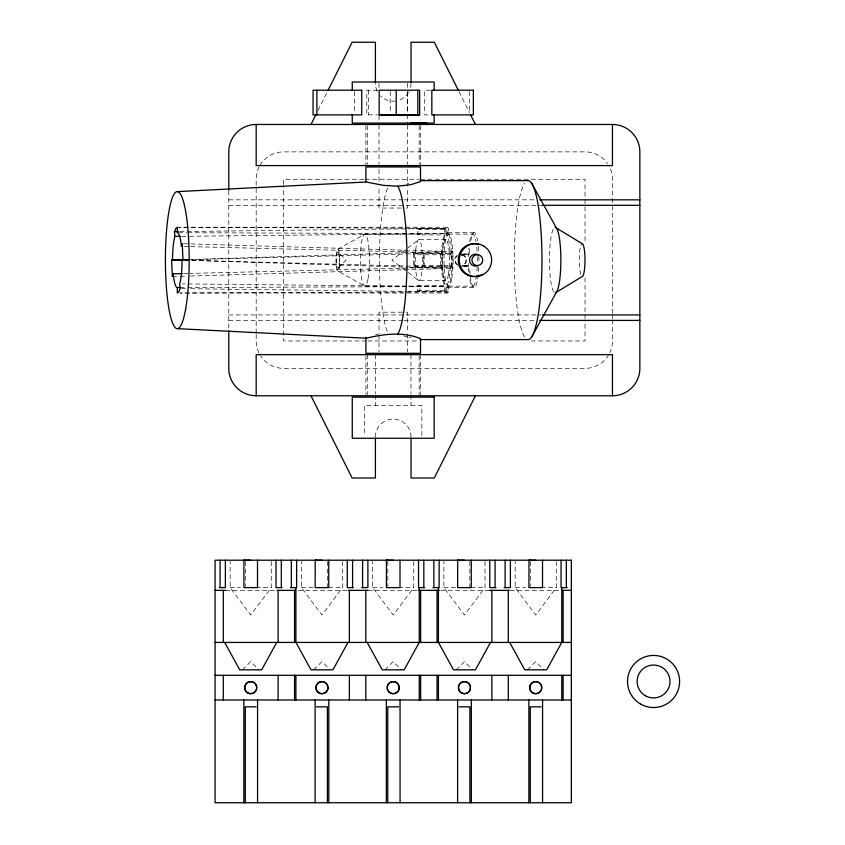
<?xml version="1.0" encoding="UTF-8"?>
<svg xmlns="http://www.w3.org/2000/svg" width="845" height="845" viewBox="0 0 845 845"><rect width="100%" height="100%" fill="white"/><g stroke="black" fill="none" stroke-linecap="round" stroke-linejoin="round"><path stroke-width="0.63" stroke-dasharray="4.22 3.17" d="M413.532 253.32L413.532 266.925L451.156 266.925L451.314 260.123L451.156 253.32L413.532 253.32L414.451 254.746L414.451 265.499L413.532 266.925M188.72 259.584L441.671 251.609L441.671 268.636L188.118 276.104M414.451 265.499L450.237 265.499L450.205 266.862A26.037 4.521 -90 0 1 447.016 285.272L417.916 285.452L417.673 290.743L418.856 291.641L445.843 291.641L447.016 290.743L446.773 285.452M409.286 267.263L452.709 268.636L452.899 260.123L452.709 251.609L409.17 250.331M446.773 234.794L447.016 229.502L445.843 228.604L418.856 228.604L417.673 229.502L417.916 234.794L447.016 234.973A26.037 4.521 90 0 1 450.205 253.384L450.237 254.746L414.451 254.746M445.716 291.884L445.959 286.592A27.41 4.764 -90 0 1 442.59 267.221L442.59 253.025A27.41 4.764 -90 0 1 445.959 233.653L445.716 228.361L447.185 227.242L448.663 228.361L448.42 233.653A27.41 4.764 -90 0 1 451.79 253.025L451.79 267.221A27.41 4.764 -90 0 1 448.42 286.592L448.663 291.884L447.185 293.014L179.932 293.014L445.716 291.884L447.185 293.014M387.591 188.234L386.313 191.297A79.472 13.805 90 0 0 386.313 328.948L388.024 333.036M318.047 110.368L327.438 91.577M450.237 254.746L451.156 253.32M441.671 268.636L442.59 267.221L190.262 273.41M452.709 251.609L451.79 253.025L190.653 246.645M271.256 561.513L271.256 587.613L250.701 615.023L230.146 587.613L230.146 561.513M342.51 561.513L342.51 587.613L321.956 615.023L301.401 587.613L301.401 561.513M413.765 561.513L413.765 587.613L393.21 615.023L372.656 587.613L372.656 561.513M485.019 561.513L485.019 587.613L464.465 615.023L443.91 587.613L443.91 561.513M556.274 561.513L556.274 587.613L535.719 615.023L515.165 587.613L515.165 561.513M338.253 268.066L345.985 260.123L338.253 252.18A8.218 1.426 -90 0 0 336.5 262.246A8.218 1.426 -90 0 0 338.898 265.932A8.218 1.426 -90 0 0 338.253 252.18M242.483 669.831L250.701 661.614L258.929 669.831M313.738 669.831L321.956 661.614L330.184 669.831M384.993 669.831L393.21 661.614L401.438 669.831M456.247 669.831L464.465 661.614L472.682 669.831M527.502 669.831L535.719 661.614L543.937 669.831M417.916 234.794L418.856 234.086L419.785 234.794L420.028 229.502L418.856 228.604M445.843 228.604L444.66 229.502L444.671 234.973A26.037 4.521 -90 0 0 441.47 253.384L441.439 254.746L440.52 253.32L440.372 260.123L440.414 266.925L441.333 265.499L441.47 266.862A26.037 4.521 90 0 0 444.671 285.272L444.66 290.743L445.843 291.641M474.182 232.713L447.185 232.713L445.959 233.653L188.076 236.251M408.315 286.159L418.856 286.159L419.785 285.452L420.028 290.743L418.856 291.641M187.833 287.49L445.959 286.592L447.185 287.532L448.42 286.592L182.309 283.888M337.884 249.159L364.871 234.086L407.005 234.086M375.592 334.842L378.011 334.536M407.195 183.354L408.927 183.196M184.759 259.711L187.4 259.626M172.348 276.568L178.918 276.368M180.238 276.336L186.808 276.135M184.4 259.816L442.59 253.025L441.671 251.609M183.692 273.569L188.953 273.442M179.71 231.583L445.716 228.361M181.495 236.325L186.766 236.273M179.932 287.522L186.513 287.501M377.514 90.214L366.783 90.214L366.783 114.878L377.514 114.878M430.464 90.214L424.697 90.214L424.697 114.878L430.464 114.878M363.889 179.277L283.593 179.277L283.593 184.537M365.209 179.277L419.183 179.277M420.493 179.277L585.046 179.277L585.046 242.378M228.784 199.832L402.695 199.832M404.016 199.832L535.772 199.832M228.784 205.314L542.363 205.314M401.386 208.05L379.014 208.05L379.014 186.217M406.128 208.05L407.406 208.05L407.406 187.495M447.185 227.242L178.612 227.242L448.663 228.361M417.673 229.502L447.016 229.502M408.315 234.086L418.856 234.086M448.537 234.086L472.83 234.086M445.843 239.568L418.856 239.568L391.858 260.123L418.856 280.677L445.843 280.677M460.588 254.091L465.067 254.091M465.31 254.091L470.369 254.091M461.264 254.694L469.081 254.694M462.542 265.562L469.081 265.562M460.588 266.154L465.067 266.154M465.31 266.154L469.102 266.154M407.005 286.159L364.871 286.159L337.884 271.087M448.537 286.159L472.83 286.159M447.185 287.532L474.182 287.532M417.673 290.743L447.016 290.743M402.368 312.196L379.014 312.196L379.014 334.029M406.128 312.196L407.406 312.196L407.406 332.75M228.784 314.932L541.043 314.932M228.784 320.413L402.695 320.413M404.016 320.413L535.772 320.413M366.529 340.968L283.593 340.968L283.593 185.847M367.839 340.968L417.863 340.968M531.072 340.968L585.046 340.968L585.046 319.938M230.146 587.613L240.424 587.613M256.024 587.613L271.256 587.613M301.401 587.613L314.16 587.613M328.515 587.613L342.51 587.613M372.656 587.613L382.933 587.613M398.534 587.613L413.765 587.613M443.91 587.613L456.67 587.613M471.024 587.613L485.019 587.613M515.165 587.613L525.442 587.613M541.043 587.613L556.274 587.613M225.636 590.359L275.776 590.359M298.211 590.359L347.517 590.359M368.145 590.359L416.965 590.359M440.71 590.359L489.54 590.359M510.158 590.359L559.474 590.359M178.612 232.724L186.513 232.745M187.833 232.755L448.42 233.653L447.185 232.713M181.474 288.62L185.425 288.673M190.685 288.736L406.551 291.377M407.86 291.388L448.663 291.884M184.062 246.487L189.333 246.613M184.685 260.197L451.79 267.221L452.709 268.636M183.566 243.719L407.85 250.3M184.326 260.165L408.04 267.231M408.927 337.049L411.04 337.345M403.741 335.909L407.195 336.891M462.627 254.514L463.556 254.905A6.031 5.936 -90 0 1 462.13 265.943M417.916 285.452L418.856 286.159M450.237 265.499L451.156 266.925M458.983 91.577L469.556 112.723M612.456 313.368L612.456 179.277A27.41 27.41 0 0 0 608.78 165.578M612.456 314.678L612.456 318.618M612.456 319.938L612.456 340.968A27.41 27.41 0 0 1 609.889 352.555M585.046 277.868L585.046 313.368M585.046 314.678L585.046 318.618M530.343 561.513L530.343 586.314M469.841 561.513L469.841 587.613M469.545 91.503L469.545 113.579M421.877 435.629L421.877 405.368L364.544 405.368L364.544 435.629M420.514 125.747L420.514 165.578M420.514 354.668L420.514 394.499M419.152 125.662L419.152 164.205M419.152 355.956L419.152 394.573M410.955 354.668L410.955 393.675M410.955 394.974L410.955 405.368M407.406 83.296L407.406 91.123M407.406 92.432L407.406 123.75M407.406 125.049L407.406 164.205M407.406 169.518L407.406 186.217M407.406 334.029L407.406 352.016M407.269 91.503L407.269 113.579M390.21 91.503L390.21 113.579M387.834 561.513L387.834 586.314M379.014 83.296L379.014 88.514M379.014 115.923L379.014 123.75M379.014 125.049L379.014 164.205M379.014 169.518L379.014 184.928M379.014 335.317L379.014 352.016M375.465 354.668L375.465 393.675M375.465 394.974L375.465 405.368M368.621 90.214L368.621 114.878M367.279 125.662L367.279 164.205M367.279 354.668L367.279 394.573M365.906 125.747L365.906 165.578M365.906 355.956L365.906 394.499M354.583 91.503L354.583 113.579M327.342 561.513L327.342 587.613M256.183 333.078L256.183 179.277A27.41 27.41 0 0 1 259.288 166.613M256.183 334.398L256.183 340.968A27.41 27.41 0 0 0 259.859 354.668M245.325 561.513L245.325 586.314M228.784 190.759L228.784 330.089M469.63 241.712A26.037 4.521 -90 0 1 476.031 241.712M476.749 247.11A26.037 4.521 -90 0 1 477.129 252.085M477.309 256.722A26.037 4.521 -90 0 1 477.309 263.524M477.193 266.862A26.037 4.521 -90 0 1 476.749 273.136M476.485 275.428A26.037 4.521 -90 0 1 469.63 278.533M468.806 271.953A26.037 4.521 -90 0 1 468.352 263.524M468.352 256.722A26.037 4.521 -90 0 1 468.806 248.293M468.056 265.351A5.999 5.862 -52.8 0 1 462.12 265.351M457.62 265.341A6.031 5.936 -90 0 1 457.62 254.905M460.905 255.855A5.999 5.862 52.8 0 1 468.056 254.894M553.665 291.884A32.892 5.714 -90 0 1 549.482 255.834A32.892 5.714 -90 0 1 555.144 227.242M580.705 274.361A16.446 2.852 -90 0 1 579.3 257.978A16.446 2.852 -90 0 1 581.392 244.237M524.587 336.891A79.472 13.805 90 0 1 514.351 260.123A79.472 13.805 90 0 1 524.587 183.354M470.813 240.74A27.41 4.764 -90 0 1 477.541 240.74M478.302 246.423A27.41 4.764 -90 0 1 478.777 253.025M478.893 256.542A27.41 4.764 -90 0 1 478.925 262.51M478.777 267.221A27.41 4.764 -90 0 1 474.922 287.194A27.41 4.764 -90 0 1 470.19 275.047M470.052 273.822A27.41 4.764 -90 0 1 469.577 267.221M469.577 253.025A27.41 4.764 -90 0 1 469.957 247.458M462.352 254.894A5.999 5.862 52.8 0 1 468.299 254.894M468.299 265.351A5.999 5.862 -52.8 0 1 462.352 265.351M461.391 254.694A5.482 5.397 -90 0 1 462.754 265.182M457.398 264.474A5.482 5.397 -90 0 1 457.398 255.771M375.402 436.886A17.808 17.808 0 0 1 393.21 419.078A17.808 17.808 0 0 1 411.029 436.886M411.029 83.359A17.808 17.808 0 0 1 409.181 91.239M408.642 92.263A17.808 17.808 0 0 1 397.826 100.566M395.534 101.02A17.808 17.808 0 0 1 380.62 95.95M377.24 91.239A17.808 17.808 0 0 1 375.402 83.359M608.78 354.668A27.41 27.41 0 0 1 585.046 368.378L283.593 368.378A27.41 27.41 0 0 1 260.471 355.692M259.859 165.578A27.41 27.41 0 0 1 283.593 151.868L585.046 151.868A27.41 27.41 0 0 1 607.502 163.56M423.377 260.123L423.25 265.499L424.169 266.925L424.169 253.32L423.25 254.746L423.377 260.123M451.737 278.533A26.037 4.521 -90 0 0 449.709 234.973A26.037 4.521 -90 0 0 444.174 266.862A26.037 4.521 -90 0 0 451.737 278.533M368.071 278.533A26.037 4.521 -90 0 0 366.043 234.973A26.037 4.521 -90 0 0 360.509 266.862A26.037 4.521 -90 0 0 368.071 278.533M339.225 267.876A10.964 1.901 -90 0 0 338.38 249.539A10.964 1.901 -90 0 0 336.046 262.964A10.964 1.901 -90 0 0 339.225 267.876M448.368 274.657A20.555 3.57 -90 0 0 446.762 240.265A20.555 3.57 -90 0 0 442.389 265.446A20.555 3.57 -90 0 0 448.368 274.657M415.761 249.845A20.555 3.57 90 0 0 418.856 280.677A20.555 3.57 90 0 0 421.94 249.845A20.555 3.57 90 0 0 415.761 249.845"/><path stroke-width="1.27" d="M379.151 114.878L379.151 90.214L419.638 90.214L419.638 114.857L379.151 114.878L419.638 114.857M396.21 114.814L396.21 90.214M417.8 114.857L417.8 90.214M182.372 273.6L173.183 273.822L172.348 276.568L171.588 260.123L180.809 259.837M177.302 328.642L366.223 338.232C383.841 333.976 403.318 331.515 420.514 338.665L420.197 339.595L528.157 339.595A79.472 13.805 90 0 0 541.962 260.123A79.472 13.805 90 0 0 528.157 180.65L420.197 180.65M171.588 260.123L172.538 260.123A27.41 4.764 90 0 1 174.915 236.389L174.44 231.646L175.823 228.361L177.302 227.242L177.302 232.713A27.41 4.764 90 0 1 181.421 246.423L182.245 243.677L183.006 260.123L182.055 260.123A27.41 4.764 -90 0 1 179.679 283.857L180.154 288.599L178.781 291.884L177.302 293.014L177.302 287.532A27.41 4.764 -90 0 1 173.183 273.822M397.974 334.06L400.107 328.948A79.472 13.805 -90 0 0 400.107 191.297L397.974 186.185L383.841 185.404L366.223 182.013L177.302 191.614M310.992 124.468L315.692 115.068M328.029 90.404L352.101 42.25L375.402 42.25L375.402 82.071M475.429 395.777L434.319 477.995L411.029 477.995L411.029 438.175M276.737 642.432L261.665 669.831L239.737 669.831L224.664 642.432M490.501 642.432L475.429 669.831L453.501 669.831L438.428 642.432L438.428 587.613M561.756 642.432L546.683 669.831L524.756 669.831L509.683 642.432L561.756 642.432L561.756 587.613M531.727 336.891L556.623 291.884A32.892 5.714 -90 0 0 560.858 260.123A32.892 5.714 -90 0 0 556.623 228.361L531.727 183.354M555.144 293.014L582.131 276.568A16.446 2.852 -90 0 0 584.994 260.123A16.446 2.852 -90 0 0 582.131 243.677L555.144 227.242M397.974 186.185L410.828 184.664L420.514 181.58L420.514 166.94L365.906 166.94L365.906 181.675M172.538 260.123L184.4 259.816M250.701 560.214L243.962 560.214M321.956 560.214L315.164 560.319L316.579 560.319L315.217 560.214L315.164 587.613L328.758 587.613L328.758 560.214M393.21 560.214L386.408 560.319L387.834 560.319L386.471 560.214L386.408 587.613L400.012 587.613L400.012 560.214M464.465 560.214L457.726 560.214M535.719 560.214L528.917 560.319L530.343 560.319L528.981 560.214L528.917 587.613L542.522 587.613L542.522 560.214M174.44 231.646L178.39 231.593M174.915 236.389L180.186 236.336M177.302 287.532L179.932 287.522M410.585 123.095L426.883 123.095M228.784 190.157L228.784 151.868A27.41 27.41 0 0 1 256.183 124.468L612.456 124.468A27.41 27.41 0 0 1 639.855 151.868L639.855 368.378A27.41 27.41 0 0 1 612.456 395.777L256.183 395.777A27.41 27.41 0 0 1 228.784 368.378L228.784 330.786M539.723 199.832L639.855 199.832M542.363 205.314L639.855 205.314M542.363 314.932L639.855 314.932M539.723 320.413L639.855 320.413M219.182 587.613L225.372 587.613L225.372 560.214M282.219 587.613L276.03 587.613L276.03 560.214M290.437 587.613L296.627 587.613L296.627 560.214M353.474 587.613L347.284 587.613L347.284 560.214M361.692 587.613L367.881 587.613L367.881 560.214M424.729 587.613L418.539 587.613L418.539 560.214M432.946 587.613L439.136 587.613L439.136 560.214M495.983 587.613L489.794 587.613L489.794 560.214M504.201 587.613L510.391 587.613L510.391 560.214M567.238 587.613L561.048 587.613L561.048 560.214M215.074 590.359L225.636 590.359M277.097 590.359L295.57 590.359M348.351 590.359L368.145 590.359M418.286 590.359L439.4 590.359M489.54 590.359L509.334 590.359M562.115 590.359L571.347 590.359M215.074 642.432L295.57 642.432M295.919 642.432L347.992 642.432L332.919 669.831L310.992 669.831L295.919 642.432L295.919 587.613M348.351 642.432L509.334 642.432M562.115 642.432L571.347 642.432M215.074 675.313L571.347 675.313M215.074 699.977L571.347 699.977M256.141 706.832L245.272 706.832L245.272 802.75M316.526 706.832L327.395 706.832L327.395 802.75M398.65 706.832L387.781 706.832L387.781 802.75M459.036 706.832L469.904 706.832L469.904 802.75M541.159 706.832L530.29 706.832L530.29 802.75M478.682 244.395L478.312 244.237A16.319 15.939 52.8 0 0 466.06 245.884L462.764 248.493A16.657 16.266 52.8 0 0 458.296 260.123A16.657 16.266 -52.8 0 0 462.764 271.752L466.06 274.361A16.33 15.939 -52.8 0 0 478.312 276.009M367.174 642.432L382.246 669.831L404.174 669.831L419.247 642.432L419.247 587.613M458.402 90.404L434.319 42.25L411.029 42.25L411.029 82.071M470.728 115.068L475.429 124.468M310.992 395.777L352.101 477.995L375.402 477.995L375.402 438.175M366.223 338.232L365.906 337.345L365.906 353.305L420.514 353.305L420.514 338.665M612.456 124.468L612.456 165.578L256.183 165.578L256.183 124.468M612.456 395.777L612.456 354.668L256.183 354.668L256.183 395.777M566.34 560.214L566.34 587.613M563.129 590.359L563.129 642.432M563.129 675.313L563.129 699.977M561.756 675.313L561.756 699.977M542.574 699.977L542.574 802.75M528.864 699.977L528.864 802.75M508.31 590.359L508.31 642.432M508.31 675.313L508.31 699.977M505.099 560.214L505.099 587.613M495.085 560.214L495.085 587.613M491.874 590.359L491.874 642.432M491.874 675.313L491.874 699.977M471.267 560.214L471.267 587.613L457.663 587.613L457.663 560.214M471.32 699.977L471.32 802.75M457.61 699.977L457.61 802.75M438.428 675.313L438.428 699.977M437.055 590.359L437.055 642.432M437.055 675.313L437.055 699.977M434.161 90.214L434.161 81.986L352.259 81.986L352.259 90.214M434.161 114.878L434.161 123.095L352.259 123.095L352.259 114.878M433.844 560.214L433.844 587.613M423.831 560.214L423.831 587.613M420.62 590.359L420.62 642.432M420.62 675.313L420.62 699.977M419.247 675.313L419.247 699.977M400.065 699.977L400.065 802.75M386.355 699.977L386.355 802.75M365.811 590.359L365.811 642.432M365.811 675.313L365.811 699.977M362.589 560.214L362.589 587.613M352.576 560.214L352.576 587.613M349.365 590.359L349.365 642.432M349.365 675.313L349.365 699.977M328.811 699.977L328.811 802.75M316.875 90.214L316.875 114.878M315.111 699.977L315.111 802.75M295.919 675.313L295.919 699.977M294.556 590.359L294.556 642.432M294.556 675.313L294.556 699.977M291.335 560.214L291.335 587.613M281.322 560.214L281.322 587.613M278.111 590.359L278.111 642.432M278.111 675.313L278.111 699.977M257.503 560.214L257.503 587.613L243.909 587.613L243.909 560.214M257.556 699.977L257.556 802.75M243.856 699.977L243.856 802.75M223.302 590.359L223.302 642.432M223.302 675.313L223.302 699.977M220.08 560.214L220.08 587.613M478.407 265.341A6.031 5.936 -90 0 1 469.503 260.123A6.031 5.936 -90 0 1 478.407 254.905M482.252 274.361A16.33 15.939 -52.8 0 1 479.326 275.692M256.531 689.203L255.929 690.661A6.031 6.031 0 0 1 245.768 691.104A6.031 6.031 0 0 1 249.655 681.714A6.031 6.031 0 0 1 256.531 689.203M327.786 689.203L327.184 690.661A6.031 6.031 0 0 1 317.023 691.104A6.031 6.031 0 0 1 320.91 681.714A6.031 6.031 0 0 1 327.786 689.203M399.03 689.203L398.428 690.661A6.031 6.031 0 0 1 388.277 691.104A6.031 6.031 0 0 1 392.164 681.714A6.031 6.031 0 0 1 399.03 689.203M470.285 689.203L469.683 690.661A6.031 6.031 0 0 1 459.522 691.104A6.031 6.031 0 0 1 463.419 681.714A6.031 6.031 0 0 1 470.285 689.203M541.539 689.203L540.937 690.661A6.031 6.031 0 0 1 530.776 691.104A6.031 6.031 0 0 1 534.674 681.714A6.031 6.031 0 0 1 541.539 689.203M361.723 90.214L313.062 90.214L313.062 114.878L361.723 114.878L361.723 90.214M473.358 90.214L431.837 90.214L431.837 114.878L473.358 114.878L473.358 90.214M434.161 397.15L352.259 397.15L352.259 438.259L434.161 438.259L434.161 397.15M571.347 560.214L215.074 560.214L215.074 802.75L571.347 802.75L571.347 560.214M483.53 245.884L479.633 244.237A16.446 16.192 -90 0 0 459.3 261.559A16.446 16.192 -90 0 0 482.284 275.026A16.446 16.192 -90 0 0 486.889 248.493L483.53 245.884M185.71 308.573A68.508 11.893 -90 0 0 180.376 193.949A68.508 11.893 -90 0 0 165.81 277.857A68.508 11.893 -90 0 0 185.71 308.573M640.542 704.033A26.037 26.037 0 0 0 679.602 681.482A26.037 26.037 0 0 0 640.542 658.931A26.037 26.037 0 0 0 640.542 704.033M645.337 695.72A16.446 16.446 0 0 0 670.011 681.482A16.446 16.446 0 0 0 645.337 667.244A16.446 16.446 0 0 0 645.337 695.72M481.618 263.46A5.482 5.397 -90 0 0 478.048 254.694A5.482 5.397 -90 0 0 472.355 262.225A5.482 5.397 -90 0 0 481.618 263.46M246.444 691.907A6.105 6.052 90 0 0 250.701 693.671A6.105 6.052 -90 0 0 254.968 691.907A5.999 5.947 -90 0 0 254.968 683.383A6.105 6.052 -90 0 0 250.701 681.619A6.105 6.052 90 0 0 246.444 683.383A5.999 5.947 90 0 0 246.434 691.907M317.699 691.907A6.105 6.052 90 0 0 321.956 693.671A6.105 6.052 -90 0 0 326.223 691.907A5.999 5.947 -90 0 0 326.223 683.383A6.105 6.052 -90 0 0 321.956 681.619A6.105 6.052 90 0 0 317.699 683.383A5.999 5.947 90 0 0 317.688 691.907M388.943 691.907A6.105 6.052 90 0 0 393.21 693.671A6.105 6.052 -90 0 0 397.477 691.907A5.999 5.947 -90 0 0 397.477 683.383A6.105 6.052 -90 0 0 393.21 681.619A6.105 6.052 90 0 0 388.943 683.383A5.999 5.947 90 0 0 388.943 691.907M460.198 691.907A6.105 6.052 90 0 0 464.465 693.671A6.105 6.052 -90 0 0 468.732 691.907A5.999 5.947 -90 0 0 468.732 683.383A6.105 6.052 -90 0 0 464.465 681.619A6.105 6.052 90 0 0 460.198 683.383A5.999 5.947 90 0 0 460.198 691.907M531.452 691.907A6.105 6.052 90 0 0 535.719 693.671A6.105 6.052 -90 0 0 539.987 691.907A5.999 5.947 -90 0 0 539.987 683.383A6.105 6.052 -90 0 0 535.719 681.619A6.105 6.052 90 0 0 531.452 683.383A5.999 5.947 90 0 0 531.452 691.907"/></g></svg>
